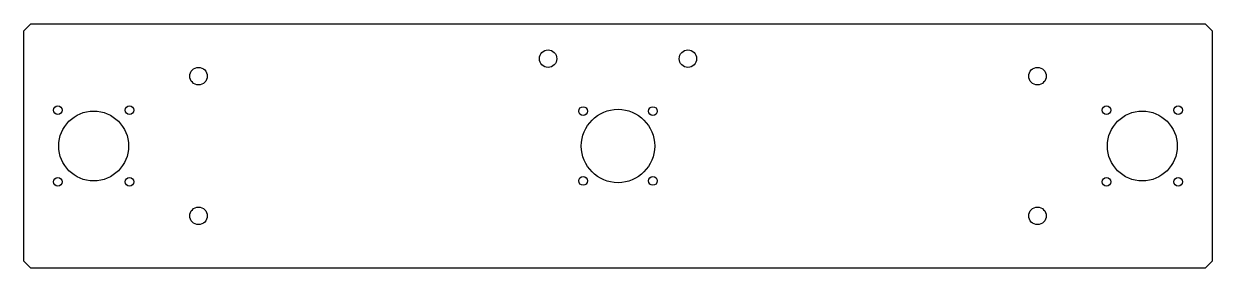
# Model space of a CAD drawing. Extents: x -170 to 170, y -35 to 35.
import ezdxf

# ---------------------------------------------------------------- set-up
doc = ezdxf.new("R2010")
doc.units = 0
doc.layers.get('0').update_dxf_attribs({"linetype": 'continuous'})

# ---------------------------------------------------------------- blocks, each defined once
blk = doc.blocks.new('CHAMFER')
at = {"color": 0}
for p, q in [((-168, 35), (-170, 33)), ((-168, 35), (168, 35)), ((168, 35), (170, 33)), ((-170, -33), (-170, 33)), ((170, 33), (170, -33)), ((-170, -33), (-168, -35)), ((170, -33), (168, -35)), ((168, -35), (-168, -35))]:
    blk.add_line(p, q, dxfattribs=at)
for centre, radius in [((-20, 25), 2.5), ((20, 25), 2.5), ((-120, 20), 2.5), ((120, 20), 2.5), ((-160.25, 10.25), 1.25), ((-139.75, 10.25), 1.25), ((-10, 10), 1.25), ((0, 0), 10.5), ((10, 10), 1.25), ((139.75, 10.25), 1.25), ((160.25, 10.25), 1.25), ((-150, 0), 10), ((150, 0), 10), ((-160.25, -10.25), 1.25), ((-139.75, -10.25), 1.25), ((-10, -10), 1.25), ((10, -10), 1.25), ((139.75, -10.25), 1.25), ((160.25, -10.25), 1.25), ((-120, -20), 2.5), ((120, -20), 2.5)]:
    blk.add_circle(centre, radius, dxfattribs=at)

msp = doc.modelspace()

# ---------------------------------------------------------------- block references
at = {"color": 0}
msp.add_blockref('CHAMFER', (0, 0), dxfattribs=at)

doc.saveas('drawing.dxf')
